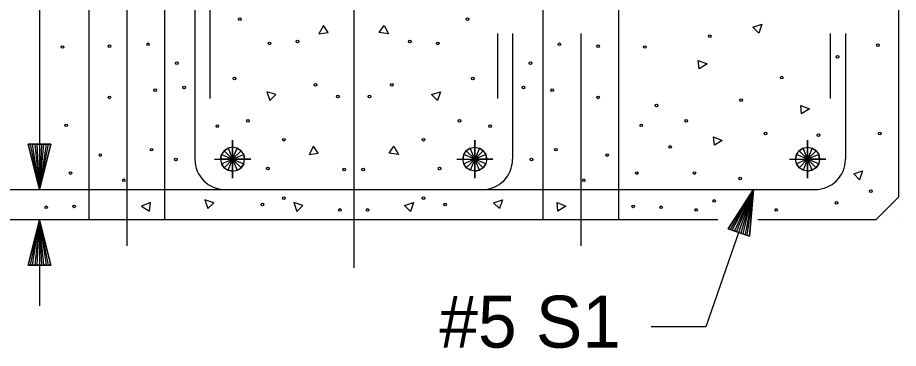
# Model space of a CAD drawing. Extents: x 0 to 37.7, y 0 to 26.7.
# Drawn here: x 20.705 to 23.131, y 2.718 to 3.629 of the extents above; entities that cross this region are included whole.
import ezdxf

# ---------------------------------------------------------------- set-up
doc = ezdxf.new("R2010")
doc.units = 0
for name, color, linetype in [('Dimension Lines', 7, 'Continuous'), ('Mis Center Lines', 7, 'Continuous'), ('Rebar Lines', 7, 'Continuous'), ('Sup Concrete Girder Lines', 7, 'Continuous'), ('Text', 7, 'Continuous'), ('User Information Notes', 7, 'Continuous')]:
    doc.layers.add(name, color=color, linetype=linetype)

msp = doc.modelspace()

# ---------------------------------------------------------------- linework, layer by layer
at = {"layer": 'Dimension Lines'}
for p, q in [((20.765, 3.9847), (20.765, 3.1556)), ((20.765, 3.0723), (20.765, 2.8357))]:
    msp.add_line(p, q, dxfattribs=at)
for points in [[(20.765, 3.2806), (20.7712, 3.2806), (20.765, 3.1556), (20.7775, 3.2806), (20.7837, 3.2806), (20.765, 3.1556), (20.79, 3.2806), (20.7962, 3.2806), (20.765, 3.1556), (20.7337, 3.2806), (20.74, 3.2806), (20.765, 3.1556), (20.7462, 3.2806), (20.7525, 3.2806), (20.765, 3.1556), (20.7587, 3.2806), (20.7962, 3.2806), (20.7337, 3.2806), (20.765, 3.1556), (20.7962, 3.2806)], [(21.2474, 3.2391), (21.2972, 3.2391), (21.347, 3.2391), (21.2972, 3.2391), (21.2972, 3.2913), (21.2972, 3.2391), (21.2972, 3.1868), (21.2972, 3.2391)], [(21.9143, 3.2391), (21.9641, 3.2391), (22.0139, 3.2391), (21.9641, 3.2391), (21.9641, 3.2913), (21.9641, 3.2391), (21.9641, 3.1868), (21.9641, 3.2391)], [(22.8309, 3.2391), (22.8807, 3.2391), (22.9305, 3.2391), (22.8807, 3.2391), (22.8807, 3.2913), (22.8807, 3.2391), (22.8807, 3.1868), (22.8807, 3.2391)], [(22.732, 3.1556), (22.6005, 2.7772), (22.4496, 2.7772)], [(22.6909, 3.0376), (22.6851, 3.0396), (22.732, 3.1556), (22.6792, 3.0417), (22.6732, 3.0437), (22.732, 3.1556), (22.6673, 3.0457), (22.6615, 3.0478), (22.732, 3.1556), (22.7205, 3.0273), (22.7146, 3.0293), (22.732, 3.1556), (22.7086, 3.0314), (22.7028, 3.0334), (22.732, 3.1556), (22.6969, 3.0355), (22.6615, 3.0478), (22.7205, 3.0273), (22.732, 3.1556), (22.6615, 3.0478)], [(20.765, 2.9473), (20.7587, 2.9473), (20.765, 3.0723), (20.7525, 2.9473), (20.7462, 2.9473), (20.765, 3.0723), (20.74, 2.9473), (20.7337, 2.9473), (20.765, 3.0723), (20.7962, 2.9473), (20.79, 2.9473), (20.765, 3.0723), (20.7837, 2.9473), (20.7775, 2.9473), (20.765, 3.0723), (20.7712, 2.9473), (20.7337, 2.9473), (20.7962, 2.9473), (20.765, 3.0723), (20.7337, 2.9473)]]:
    msp.add_lwpolyline(points, dxfattribs=at)
at = {"layer": 'Mis Center Lines'}
for p, q in [((21.6307, 3.8186), (21.6307, 2.9401)), ((21.0057, 3.6791), (21.0057, 3.0009)), ((22.2557, 3.5851), (22.2557, 3.0009))]:
    msp.add_line(p, q, dxfattribs=at)
at = {"layer": 'Rebar Lines'}
for p, q in [((21.2347, 4.6558), (21.2347, 3.4058)), ((21.1932, 4.4889), (21.1932, 3.2389)), ((22.0266, 3.5851), (22.0266, 3.4058)), ((22.0682, 3.5851), (22.0682, 3.2389)), ((22.9432, 3.5851), (22.9432, 3.4058)), ((22.9847, 3.5851), (22.9847, 3.2389)), ((20.3599, 3.1556), (22.9015, 3.1556))]:
    msp.add_line(p, q, dxfattribs=at)
for points in [[(21.2972, 3.2721), (21.2846, 3.2696), (21.2739, 3.2624), (21.2667, 3.2517), (21.2642, 3.2391), (21.2667, 3.2264), (21.2739, 3.2157), (21.2846, 3.2086), (21.2972, 3.206), (21.3099, 3.2086), (21.3206, 3.2157), (21.3278, 3.2264), (21.3303, 3.2391), (21.3278, 3.2517), (21.3206, 3.2624), (21.3099, 3.2696), (21.2972, 3.2721), (21.2972, 3.2391), (21.2972, 3.206), (21.2846, 3.2086), (21.2972, 3.2391), (21.2739, 3.2157), (21.2667, 3.2264), (21.2972, 3.2391), (21.2642, 3.2391), (21.2667, 3.2517), (21.2972, 3.2391), (21.2739, 3.2624), (21.2846, 3.2696), (21.2972, 3.2391), (21.3099, 3.2696), (21.3206, 3.2624), (21.2972, 3.2391), (21.3278, 3.2517), (21.3303, 3.2391), (21.2972, 3.2391), (21.3278, 3.2264), (21.3206, 3.2157), (21.2972, 3.2391), (21.3099, 3.2086)], [(21.9641, 3.2721), (21.9768, 3.2696), (21.9875, 3.2624), (21.9946, 3.2517), (21.9971, 3.2391), (21.9946, 3.2264), (21.9875, 3.2157), (21.9768, 3.2086), (21.9641, 3.206), (21.9515, 3.2086), (21.9407, 3.2157), (21.9336, 3.2264), (21.931, 3.2391), (21.9336, 3.2517), (21.9407, 3.2624), (21.9514, 3.2696), (21.9641, 3.2721), (21.9641, 3.2391), (21.9641, 3.206), (21.9768, 3.2086), (21.9641, 3.2391), (21.9875, 3.2157), (21.9946, 3.2264), (21.9641, 3.2391), (21.9971, 3.2391), (21.9946, 3.2517), (21.9641, 3.2391), (21.9875, 3.2624), (21.9768, 3.2696), (21.9641, 3.2391), (21.9514, 3.2696), (21.9407, 3.2624), (21.9641, 3.2391), (21.9336, 3.2517), (21.931, 3.2391), (21.9641, 3.2391), (21.9336, 3.2264), (21.9407, 3.2157), (21.9641, 3.2391), (21.9515, 3.2086)], [(22.8807, 3.2721), (22.8933, 3.2696), (22.9041, 3.2624), (22.9112, 3.2517), (22.9137, 3.2391), (22.9112, 3.2264), (22.9041, 3.2157), (22.8933, 3.2086), (22.8807, 3.206), (22.868, 3.2086), (22.8573, 3.2157), (22.8502, 3.2264), (22.8476, 3.2391), (22.8502, 3.2517), (22.8573, 3.2624), (22.868, 3.2696), (22.8807, 3.2721), (22.8807, 3.2391), (22.8807, 3.206), (22.8933, 3.2086), (22.8807, 3.2391), (22.9041, 3.2157), (22.9112, 3.2264), (22.8807, 3.2391), (22.9137, 3.2391), (22.9112, 3.2517), (22.8807, 3.2391), (22.9041, 3.2624), (22.8933, 3.2696), (22.8807, 3.2391), (22.868, 3.2696), (22.8573, 3.2624), (22.8807, 3.2391), (22.8502, 3.2517), (22.8476, 3.2391), (22.8807, 3.2391), (22.8502, 3.2264), (22.8573, 3.2157), (22.8807, 3.2391), (22.868, 3.2086)]]:
    msp.add_lwpolyline(points, dxfattribs=at)
for centre, start, end in [((21.2765, 3.2389), 180, 270), ((21.9849, 3.2389), 270, 0), ((22.9014, 3.2389), 270, 360)]:
    msp.add_arc(centre, 0.0833, start, end, dxfattribs=at)
at = {"layer": 'Sup Concrete Girder Lines'}
for p, q in [((20.9015, 4.8223), (20.9015, 3.0723)), ((21.1099, 4.8223), (21.1099, 3.0723)), ((22.1515, 4.8223), (22.1515, 3.0723)), ((22.3599, 4.8223), (22.3599, 3.0723))]:
    msp.add_line(p, q, dxfattribs=at)
for points in [[(22.6333, 3.0723), (20.1932, 3.0723), (20.1307, 3.1348), (20.1307, 4.2391), (20.1932, 4.3016), (20.1932, 4.541), (20.1619, 4.5723), (20.1619, 4.8223)], [(20.7988, 4.8223), (21.6306, 4.8223), (23.0994, 4.8223), (23.0994, 4.5723), (23.0681, 4.541), (23.0682, 4.3016), (23.1307, 4.2391), (23.1307, 3.1348), (23.0682, 3.0723), (22.7437, 3.0723)], [(21.5604, 3.5884), (21.5471, 3.6073), (21.5348, 3.5847), (21.5604, 3.5884)], [(21.7009, 3.5884), (21.7142, 3.6073), (21.7264, 3.5847), (21.7009, 3.5884)], [(22.7464, 3.5865), (22.73, 3.6028), (22.7545, 3.6109), (22.7464, 3.5865)], [(22.5817, 3.4882), (22.5797, 3.5112), (22.6037, 3.5017), (22.5817, 3.4882)], [(21.3998, 3.4005), (21.4162, 3.4169), (21.3917, 3.425), (21.3998, 3.4005)], [(21.8614, 3.4005), (21.8451, 3.4169), (21.8695, 3.425), (21.8614, 3.4005)], [(22.8643, 3.3643), (22.8623, 3.3872), (22.8863, 3.3778), (22.8643, 3.3643)], [(22.6239, 3.2775), (22.6219, 3.3005), (22.6458, 3.291), (22.6239, 3.2775)], [(21.5331, 3.2562), (21.5198, 3.2752), (21.5076, 3.2525), (21.5331, 3.2562)], [(21.7282, 3.2562), (21.7415, 3.2752), (21.7537, 3.2525), (21.7282, 3.2562)], [(23.024, 3.1824), (23.0077, 3.1987), (23.0321, 3.2069), (23.024, 3.1824)], [(21.0687, 3.0965), (21.0707, 3.1195), (21.0467, 3.11), (21.0687, 3.0965)], [(21.2288, 3.1031), (21.2452, 3.1194), (21.2207, 3.1276), (21.2288, 3.1031)], [(21.4742, 3.0956), (21.4906, 3.112), (21.4661, 3.1201), (21.4742, 3.0956)], [(21.787, 3.0956), (21.7707, 3.112), (21.7952, 3.1201), (21.787, 3.0956)], [(22.0324, 3.1031), (22.0161, 3.1194), (22.0406, 3.1276), (22.0324, 3.1031)], [(22.1926, 3.0965), (22.1906, 3.1195), (22.2145, 3.11), (22.1926, 3.0965)]]:
    msp.add_lwpolyline(points, dxfattribs=at)
for centre in [(21.3171, 3.6249), (21.9442, 3.6249), (21.4757, 3.563), (21.7855, 3.563), (22.611, 3.5778), (20.8287, 3.548), (20.9577, 3.5505), (21.0642, 3.5555), (21.3989, 3.558), (21.8623, 3.558), (22.197, 3.5555), (22.3036, 3.5505), (22.4325, 3.548), (23.0745, 3.553), (22.963, 3.5208), (21.1436, 3.5034), (22.1177, 3.5034), (21.3022, 3.4613), (21.5253, 3.444), (21.7359, 3.444), (21.959, 3.4613), (22.8093, 3.4637), (21.0841, 3.4291), (21.1634, 3.4365), (22.0979, 3.4365), (22.1772, 3.4291), (20.9577, 3.4093), (21.5873, 3.4117), (21.674, 3.4117), (22.3036, 3.4093), (22.6978, 3.4018), (22.4647, 3.3869), (21.3394, 3.3448), (21.9218, 3.3448), (22.5466, 3.3448), (20.8386, 3.3324), (21.2551, 3.3299), (22.0061, 3.3299), (22.4226, 3.3324), (22.7647, 3.3101), (22.9109, 3.3051), (23.0795, 3.3101), (21.4385, 3.2928), (21.8227, 3.2928), (22.5019, 3.2729), (20.9329, 3.2506), (21.0742, 3.2654), (22.1871, 3.2654), (22.3284, 3.2506), (21.1411, 3.2382), (22.1202, 3.2382), (20.851, 3.201), (21.394, 3.2134), (21.6046, 3.2109), (21.6566, 3.2109), (21.8673, 3.2134), (22.4102, 3.201), (22.5689, 3.201), (20.9973, 3.1811), (22.264, 3.1811), (22.6953, 3.1861), (23.0547, 3.1514), (21.4385, 3.1316), (21.8227, 3.1316), (20.7841, 3.1068), (20.861, 3.1093), (21.3791, 3.1143), (21.8822, 3.1143), (22.4003, 3.1093), (22.4771, 3.1068), (22.6234, 3.1242), (22.9605, 3.1192), (21.5922, 3.0994), (21.669, 3.0994), (22.5738, 3.0994), (22.7944, 3.0994)]:
    msp.add_circle(centre, 0.00364, dxfattribs=at)
at = {"layer": 'User Information Notes'}
msp.add_line((23.1307, 3.0723), (23.1307, 3.0723), dxfattribs=at)

# ---------------------------------------------------------------- texts
at = {"layer": 'Text'}
msp.add_text('#5 S1', height=0.14302, dxfattribs=at).set_placement((21.8666, 2.7204))

doc.saveas('drawing.dxf')
